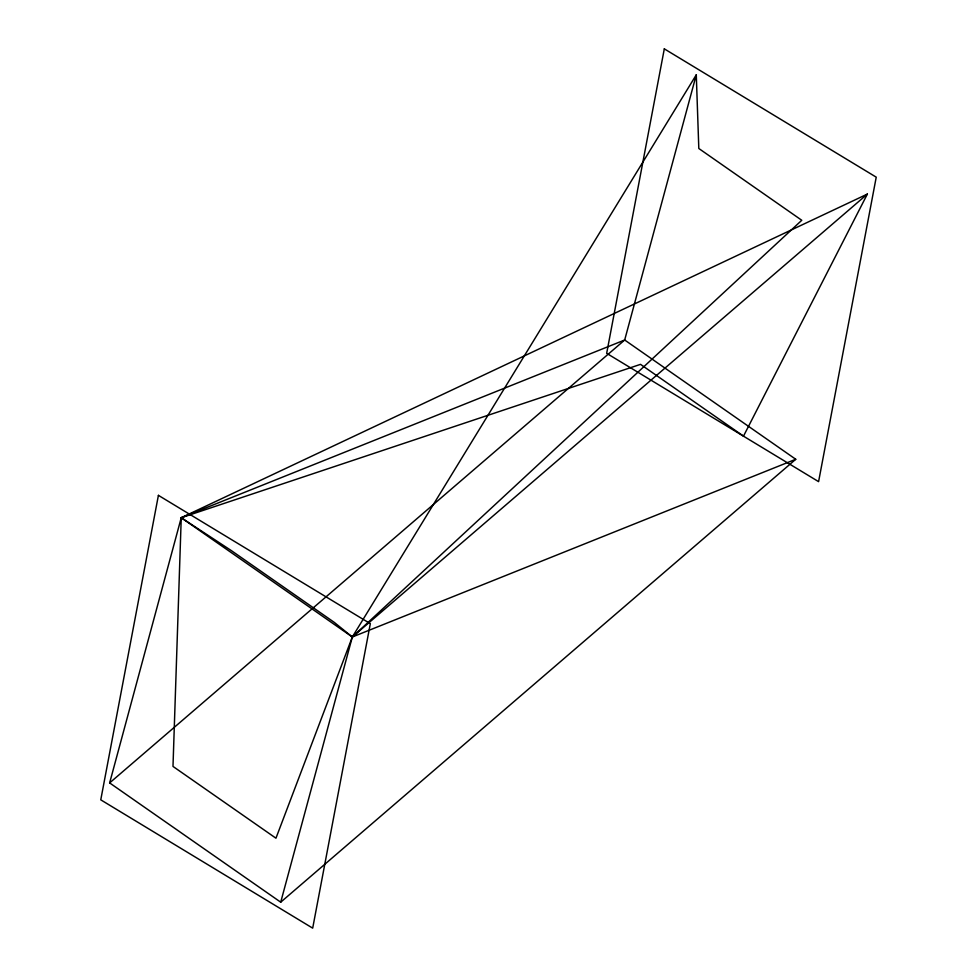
<?xml version="1.0" encoding="UTF-8"?>
<svg xmlns="http://www.w3.org/2000/svg" width="977" height="977" viewBox="0 0 977 977"><rect width="100%" height="100%" fill="white"/><g stroke="black" fill="none" stroke-linecap="round" stroke-linejoin="round"><path stroke-width="1.47" d="M181.246 517.725L172.99 766.42L275.954 838.205L352.318 636.992L696.283 74.814L698.811 148.492L801.775 220.277L352.318 636.992L280.717 902.186L109.644 782.919L181.246 517.725L867.356 194.081L743.497 436.133L640.533 364.348L181.246 517.725L352.318 636.992L795.754 459.275L624.682 340.008L181.246 517.725L231.28 550.564L334.232 622.349L352.318 636.992L867.356 194.081M696.283 74.814L624.682 340.008L109.644 782.919M280.717 902.186L795.754 459.275M158.408 495.351L100.765 799.833L312.689 928.15L370.332 623.668L158.408 495.351M664.311 48.85L606.668 353.332L818.592 481.649L876.235 177.167L664.311 48.85"/></g></svg>
